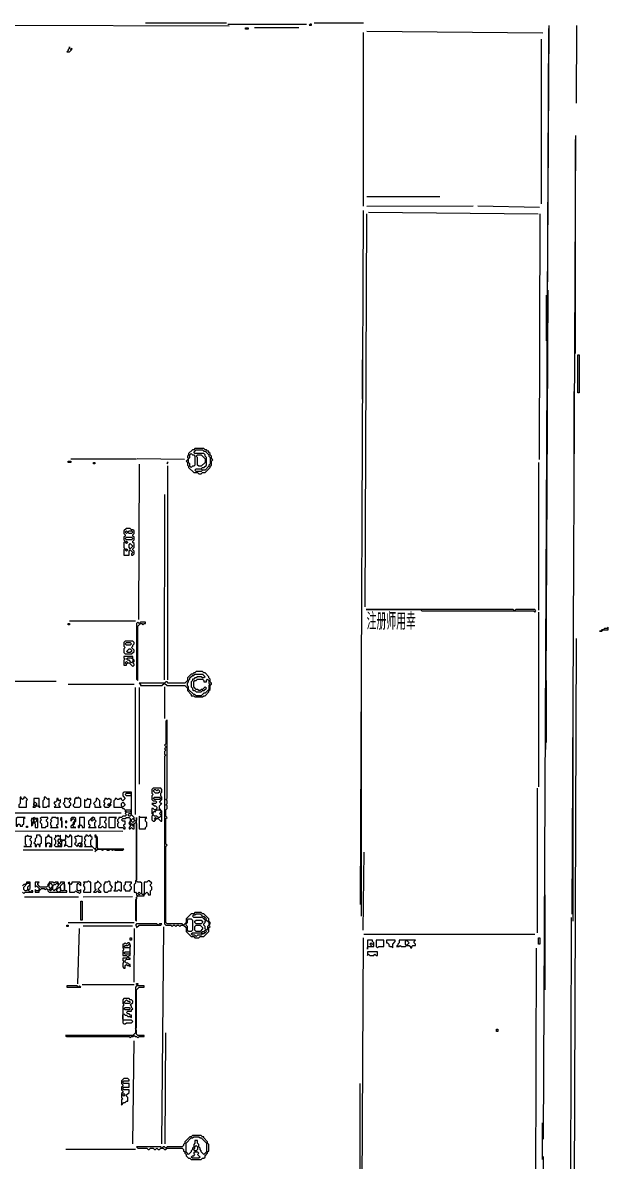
# Model space of a CAD drawing. Extents: x 10 to 1971, y 11 to 1392.
# Drawn here: x 1509 to 1971, y 473 to 1371 of the extents above; entities that cross this region are included whole.
import ezdxf

# ---------------------------------------------------------------- set-up
doc = ezdxf.new("R2010")
doc.units = 0
for name, color, linetype, lineweight in [('OCR_TEXT', 6, 'Continuous', 0), ('TEXT_FALLBACK_OUTLINE', 2, 'Continuous', 0), ('TRACE_CURVE', 6, 'Continuous', 0), ('TRACE_STRAIGHT', 5, 'Continuous', 0), ('TRACE_TEXT_SYMBOL', 6, 'Continuous', 0)]:
    doc.layers.add(name, color=color, linetype=linetype, lineweight=lineweight)
doc.styles.add('wqy-unicode', font='wqy-unicode.lff')

msp = doc.modelspace()

# ---------------------------------------------------------------- linework, layer by layer
at = {"layer": 'TEXT_FALLBACK_OUTLINE', "color": 2}
for points in [[(1591, 972), (1589, 970), (1589, 968), (1590, 967), (1590, 966), (1589, 965), (1589, 963), (1590, 962), (1589, 961), (1589, 957), (1590, 956), (1589, 955), (1589, 951), (1593, 951), (1593, 954), (1594, 955), (1596, 953), (1595, 952), (1595, 951), (1596, 951), (1597, 952), (1597, 954), (1596, 955), (1596, 956), (1597, 957), (1597, 960), (1596, 961), (1596, 962), (1597, 963), (1597, 965), (1596, 966), (1596, 967), (1597, 968), (1597, 970), (1596, 971), (1595, 971), (1594, 972)], [(1590, 969), (1591, 970), (1592, 969), (1591, 968)], [(1590, 964), (1591, 965), (1595, 965), (1596, 964), (1595, 963), (1591, 963)], [(1590, 961), (1591, 962), (1592, 961), (1591, 960)], [(1592, 969), (1593, 970), (1595, 970), (1596, 969), (1595, 968), (1593, 968)], [(1590, 955), (1591, 956), (1592, 955), (1591, 954)], [(1593, 959), (1594, 960), (1596, 958), (1594, 956), (1593, 957)], [(1590, 883), (1589, 882), (1589, 879), (1590, 878), (1589, 877), (1589, 874), (1590, 873), (1595, 873), (1597, 875), (1597, 876), (1595, 878), (1596, 879), (1596, 880), (1597, 881), (1597, 882), (1596, 883)], [(1590, 881), (1591, 882), (1594, 882), (1595, 881), (1594, 880), (1591, 880)], [(1593, 877), (1594, 877), (1595, 876), (1595, 875), (1594, 874), (1592, 874), (1591, 875)], [(1589, 871), (1589, 870), (1590, 869), (1589, 868), (1589, 864), (1591, 864), (1591, 865), (1592, 866), (1593, 866), (1596, 863), (1597, 864), (1597, 865), (1596, 866), (1597, 867), (1597, 868), (1596, 869), (1596, 871)], [(1590, 866), (1591, 867), (1592, 866), (1591, 865)], [(1591, 869), (1592, 870), (1595, 870), (1596, 869), (1596, 867), (1595, 866), (1593, 868), (1592, 868)], [(1507, 760), (1507, 755), (1506, 754), (1506, 752), (1512, 752), (1512, 757), (1513, 758), (1511, 760), (1510, 760), (1510, 759), (1509, 758), (1508, 759), (1508, 760)], [(1518, 759), (1518, 753), (1517, 752), (1519, 752), (1520, 753), (1521, 753), (1522, 752), (1523, 752), (1522, 753), (1522, 759)], [(1518, 755), (1519, 756), (1520, 755), (1520, 754), (1519, 753), (1518, 754)], [(1526, 760), (1526, 758), (1525, 757), (1525, 752), (1528, 752), (1529, 753), (1530, 752), (1530, 759), (1529, 758), (1527, 760)], [(1536, 759), (1536, 757), (1535, 756), (1534, 756), (1534, 755), (1535, 754), (1535, 753), (1534, 752), (1539, 752), (1538, 753), (1538, 755), (1539, 756), (1539, 758), (1538, 757), (1537, 758), (1537, 759)], [(1542, 759), (1542, 756), (1541, 755), (1542, 754), (1542, 753), (1543, 752), (1546, 752), (1546, 753), (1547, 754), (1547, 755), (1546, 756), (1546, 757), (1547, 758), (1547, 759), (1546, 759), (1545, 758), (1544, 759)], [(1551, 760), (1551, 759), (1550, 758), (1550, 755), (1549, 754), (1549, 753), (1550, 752), (1554, 752), (1555, 753), (1555, 758), (1553, 760), (1552, 759)], [(1560, 759), (1560, 758), (1559, 757), (1558, 758), (1558, 752), (1562, 752), (1562, 754), (1563, 755), (1563, 758), (1561, 758)], [(1567, 759), (1567, 757), (1565, 755), (1566, 754), (1566, 752), (1571, 752), (1570, 753), (1570, 757), (1568, 759)], [(1574, 759), (1574, 758), (1573, 757), (1573, 756), (1574, 755), (1573, 754), (1573, 753), (1574, 752), (1577, 752), (1579, 754), (1578, 755), (1579, 756), (1579, 758), (1578, 758), (1577, 759), (1576, 758), (1575, 759)], [(1576, 754), (1577, 755), (1578, 754), (1577, 753)], [(1505, 744), (1504, 743), (1504, 737), (1505, 737), (1505, 738), (1506, 739), (1507, 738), (1507, 737), (1509, 737), (1509, 738), (1510, 739), (1510, 743), (1511, 744)], [(1512, 737), (1513, 737), (1513, 736), (1512, 736)], [(1518, 744), (1517, 743), (1516, 743), (1516, 737), (1517, 738), (1517, 739), (1518, 740), (1519, 739), (1519, 736), (1521, 736), (1521, 743), (1519, 743)], [(1516, 742), (1517, 743), (1518, 742), (1518, 741), (1517, 740), (1516, 741)], [(1518, 742), (1519, 743), (1520, 742), (1520, 741), (1519, 740), (1518, 741)], [(1524, 744), (1523, 743), (1524, 742), (1523, 741), (1523, 740), (1524, 739), (1524, 736), (1527, 736), (1528, 737), (1529, 737), (1529, 740), (1528, 741), (1528, 742), (1529, 743), (1529, 744)], [(1532, 744), (1532, 743), (1531, 742), (1532, 741), (1531, 740), (1531, 738), (1532, 737), (1531, 736), (1537, 736), (1536, 737), (1536, 738), (1537, 739), (1537, 744), (1536, 743), (1535, 744)], [(1540, 744), (1539, 743), (1539, 742), (1540, 741), (1540, 736)], [(1543, 741), (1543, 740), (1544, 740), (1544, 741)], [(1543, 737), (1543, 736), (1544, 736)], [(1548, 744), (1547, 743), (1547, 741), (1549, 743), (1550, 742), (1550, 741), (1549, 740), (1549, 739), (1547, 737), (1547, 736), (1551, 736), (1550, 736), (1549, 737), (1549, 738), (1550, 739), (1550, 740), (1551, 741), (1551, 743), (1550, 744)], [(1554, 744), (1554, 738), (1553, 737), (1553, 736), (1554, 736), (1554, 737), (1555, 738), (1556, 737), (1556, 736), (1558, 736), (1558, 744)], [(1564, 744), (1561, 741), (1561, 739), (1562, 738), (1562, 737), (1561, 736), (1567, 736), (1566, 737), (1566, 740), (1567, 741), (1566, 742), (1566, 743), (1565, 744)], [(1563, 742), (1564, 743), (1565, 742), (1564, 741)], [(1570, 744), (1570, 738), (1569, 737), (1569, 736), (1571, 736), (1572, 737), (1573, 736), (1575, 736), (1575, 739), (1574, 740), (1574, 741), (1575, 742), (1575, 744)], [(1577, 744), (1577, 736), (1582, 736), (1582, 743), (1583, 744)], [(1601, 745), (1601, 735), (1606, 735), (1606, 736), (1607, 737), (1607, 740), (1606, 741), (1606, 743), (1607, 744), (1602, 744)], [(1513, 730), (1512, 729), (1511, 729), (1511, 723), (1512, 722), (1511, 721), (1510, 721), (1516, 721), (1515, 722), (1516, 723), (1516, 725), (1515, 726), (1515, 727), (1516, 728), (1516, 729), (1514, 729)], [(1520, 730), (1520, 728), (1519, 727), (1519, 725), (1518, 724), (1519, 723), (1519, 721), (1520, 721), (1520, 722), (1521, 723), (1522, 722), (1522, 721), (1523, 721), (1523, 723), (1524, 724), (1524, 728), (1523, 729), (1523, 730)], [(1529, 730), (1529, 729), (1528, 728), (1527, 728), (1527, 721), (1528, 721), (1528, 723), (1529, 724), (1530, 724), (1531, 723), (1531, 722), (1530, 721), (1532, 721), (1532, 728), (1531, 728), (1530, 729), (1530, 730)], [(1535, 730), (1535, 728), (1534, 727), (1535, 726), (1535, 723), (1534, 722), (1535, 721), (1540, 721), (1540, 725), (1541, 726), (1542, 726), (1543, 725), (1543, 723), (1542, 722), (1542, 721), (1543, 722), (1544, 722), (1545, 721), (1548, 721), (1548, 729), (1547, 730), (1546, 730), (1546, 729), (1545, 728), (1543, 730), (1543, 727), (1542, 726), (1540, 726), (1539, 727), (1539, 730), (1538, 729), (1537, 730), (1536, 729)], [(1553, 730), (1552, 729), (1551, 729), (1550, 728), (1551, 727), (1551, 724), (1550, 723), (1552, 721), (1553, 722), (1554, 721), (1556, 721), (1556, 723), (1555, 724), (1556, 725), (1556, 729), (1554, 729)], [(1559, 730), (1559, 729), (1558, 728), (1558, 727), (1559, 726), (1558, 725), (1558, 723), (1559, 722), (1558, 721), (1564, 721), (1567, 718), (1566, 717), (1568, 719), (1571, 719), (1572, 718), (1573, 719), (1575, 719), (1576, 718), (1577, 718), (1578, 719), (1579, 719), (1580, 718), (1581, 719), (1582, 718), (1588, 718), (1589, 719), (1569, 719), (1568, 720), (1568, 728), (1567, 729), (1567, 730), (1566, 730), (1566, 729), (1567, 728), (1567, 720), (1566, 719), (1563, 722), (1563, 726), (1564, 727), (1564, 728), (1563, 729), (1563, 730), (1562, 730), (1561, 729), (1560, 730)], [(1537, 726), (1538, 727), (1539, 726), (1539, 725), (1538, 724), (1537, 725)], [(1537, 723), (1538, 724), (1539, 723), (1539, 722), (1538, 721), (1537, 722)], [(1553, 723), (1554, 724), (1555, 723), (1555, 722), (1554, 721), (1553, 722)], [(1513, 692), (1514, 692), (1515, 691), (1513, 689), (1513, 687), (1512, 686), (1511, 686), (1510, 687), (1510, 689)], [(1519, 693), (1519, 689), (1520, 690), (1522, 688), (1522, 687), (1521, 686), (1520, 686), (1519, 687), (1519, 685), (1522, 685), (1522, 686), (1524, 688), (1526, 688), (1527, 687), (1528, 688), (1529, 687), (1529, 686), (1530, 685), (1544, 685), (1544, 686), (1543, 686), (1542, 687), (1542, 693), (1539, 693), (1539, 692), (1538, 691), (1537, 692), (1537, 693), (1535, 693), (1534, 692), (1533, 693), (1530, 693), (1530, 692), (1529, 691), (1529, 690), (1528, 689), (1523, 689), (1521, 691), (1521, 692), (1522, 693)], [(1530, 691), (1531, 692), (1533, 690), (1531, 688), (1530, 689)], [(1535, 691), (1536, 692), (1537, 691), (1537, 690), (1536, 689), (1536, 688), (1534, 686), (1533, 687), (1533, 690), (1534, 691)], [(1541, 692), (1542, 691), (1542, 687), (1541, 686), (1540, 686), (1539, 687), (1539, 690)], [(1546, 693), (1545, 692), (1546, 691), (1546, 685), (1550, 685), (1551, 686), (1552, 685), (1553, 685), (1554, 684), (1555, 685), (1555, 687), (1554, 686), (1553, 686), (1552, 687), (1552, 691), (1553, 692), (1555, 690), (1555, 692), (1554, 693), (1548, 693), (1548, 692), (1547, 691), (1546, 692)], [(1561, 694), (1560, 693), (1557, 693), (1558, 692), (1557, 691), (1557, 690), (1558, 689), (1558, 687), (1557, 686), (1557, 685), (1563, 685), (1563, 693), (1562, 693)], [(1568, 694), (1568, 693), (1567, 692), (1566, 692), (1566, 688), (1567, 687), (1565, 685), (1567, 685), (1568, 686), (1569, 685), (1571, 685), (1569, 687), (1569, 688), (1571, 690), (1571, 691)], [(1577, 694), (1576, 693), (1574, 693), (1574, 692), (1573, 691), (1573, 686), (1574, 685), (1576, 685), (1577, 686), (1579, 686), (1579, 688), (1580, 689), (1578, 691), (1578, 693)], [(1584, 694), (1584, 693), (1583, 692), (1582, 693), (1582, 687), (1581, 686), (1584, 686), (1585, 687), (1586, 686), (1587, 686), (1587, 692), (1586, 693), (1585, 693)], [(1590, 693), (1590, 691), (1589, 690), (1589, 688), (1590, 687), (1590, 686), (1594, 686), (1594, 687), (1595, 688), (1595, 689), (1594, 690), (1594, 691), (1595, 692), (1595, 693)], [(1530, 687), (1531, 688), (1532, 687), (1531, 686)], [(1538, 689), (1539, 688), (1539, 686), (1538, 685), (1537, 685), (1536, 686), (1536, 687)], [(1594, 649), (1595, 649), (1595, 647), (1594, 647)], [(1781, 647), (1781, 640), (1781, 641), (1782, 642), (1786, 642), (1786, 645), (1785, 646), (1785, 647)], [(1788, 647), (1788, 642), (1789, 641), (1790, 642), (1794, 642), (1794, 647)], [(1796, 647), (1796, 645), (1797, 645), (1798, 644), (1798, 643), (1799, 642), (1800, 642), (1801, 641), (1801, 644), (1803, 646), (1803, 647)], [(1806, 647), (1806, 645), (1805, 644), (1805, 643), (1804, 642), (1806, 642), (1807, 643), (1808, 642), (1811, 642), (1812, 643), (1814, 643), (1815, 642), (1815, 641), (1816, 641), (1816, 642), (1817, 643), (1819, 643), (1819, 644), (1818, 645), (1818, 646), (1819, 647)], [(1811, 646), (1812, 647), (1814, 645), (1812, 643), (1811, 644)], [(1590, 645), (1589, 644), (1588, 644), (1588, 641), (1589, 640), (1588, 639), (1588, 635), (1591, 635), (1592, 634), (1591, 633), (1588, 633), (1588, 631), (1589, 630), (1588, 629), (1588, 626), (1589, 625), (1590, 625), (1590, 627), (1591, 628), (1592, 627), (1593, 627), (1594, 626), (1594, 628), (1593, 628), (1592, 629), (1591, 629), (1590, 630), (1590, 631), (1591, 632), (1594, 632), (1594, 633), (1593, 633), (1592, 634), (1593, 635), (1594, 635), (1594, 644), (1593, 645), (1592, 645), (1591, 644)], [(1592, 643), (1593, 644), (1594, 643), (1594, 642), (1593, 641), (1590, 641), (1589, 642), (1590, 643)], [(1589, 637), (1590, 638), (1593, 638), (1594, 637), (1593, 636), (1590, 636)], [(1781, 638), (1781, 635), (1782, 636), (1783, 635), (1786, 635), (1787, 636), (1788, 635), (1789, 635), (1789, 638)], [(1783, 644), (1784, 645), (1785, 644), (1784, 643)], [(1589, 601), (1588, 600), (1588, 597), (1589, 596), (1588, 595), (1588, 582), (1589, 581), (1590, 581), (1591, 582), (1595, 582), (1596, 583), (1595, 584), (1589, 584), (1588, 585), (1588, 588), (1589, 589), (1590, 588), (1591, 588), (1592, 587), (1594, 587), (1595, 586), (1595, 588), (1594, 588), (1593, 589), (1592, 589), (1591, 590), (1592, 591), (1595, 591), (1595, 592), (1596, 593), (1595, 594), (1595, 595), (1594, 596), (1596, 598), (1596, 599), (1595, 600), (1594, 600), (1593, 601)], [(1591, 600), (1592, 599), (1593, 599), (1594, 598), (1593, 597), (1590, 597), (1589, 598)], [(1589, 593), (1590, 594), (1593, 594), (1594, 593), (1593, 592), (1590, 592)], [(1589, 538), (1587, 536), (1587, 534), (1588, 533), (1588, 532), (1587, 531), (1587, 529), (1588, 528), (1588, 527), (1587, 526), (1587, 523), (1588, 522), (1587, 521), (1587, 517), (1589, 519), (1590, 519), (1591, 520), (1592, 520), (1592, 523), (1591, 524), (1591, 525), (1593, 527), (1593, 529), (1589, 529), (1588, 530), (1589, 531), (1593, 531), (1593, 534), (1589, 534), (1588, 535), (1589, 536), (1593, 536), (1593, 537), (1592, 538)], [(1588, 525), (1589, 526), (1590, 525), (1589, 524)]]:
    msp.add_lwpolyline(points, close=True, dxfattribs=at)
msp.add_lwpolyline([(1509, 685), (1510, 684), (1511, 685), (1517, 685), (1517, 686), (1516, 686), (1515, 685), (1514, 686), (1514, 687), (1515, 688), (1515, 693), (1512, 693), (1512, 692), (1511, 691), (1510, 691), (1509, 690)], dxfattribs=at)
at = {"layer": 'TRACE_CURVE', "color": 6}
for points in [[(1623, 821), (1622, 820), (1622, 802), (1621, 801), (1622, 800), (1622, 799), (1621, 798), (1622, 797), (1621, 796), (1621, 794), (1622, 793), (1621, 792), (1621, 660), (1622, 659), (1626, 659), (1627, 658), (1628, 659), (1629, 659), (1630, 658), (1631, 659), (1632, 659), (1633, 658), (1634, 659), (1636, 659), (1638, 657), (1638, 654), (1642, 650), (1644, 650), (1645, 649), (1648, 649), (1649, 650), (1652, 650), (1656, 654), (1656, 657), (1657, 658), (1656, 659), (1657, 660), (1657, 661), (1656, 662), (1656, 664), (1652, 668), (1651, 668), (1650, 669), (1645, 669), (1644, 668), (1642, 668), (1638, 664), (1638, 661), (1636, 659), (1635, 660), (1623, 660), (1622, 661), (1622, 721), (1623, 722), (1622, 723), (1622, 743), (1623, 744), (1622, 745), (1622, 750), (1623, 751), (1623, 753), (1622, 754), (1623, 755), (1623, 757)], [(1623, 757), (1622, 758), (1623, 759), (1623, 821)], [(1589, 764), (1588, 763), (1588, 761), (1590, 759), (1588, 757), (1587, 758), (1587, 759), (1586, 759), (1585, 758), (1584, 758), (1583, 759), (1582, 759), (1582, 758), (1581, 757), (1581, 752), (1587, 752), (1588, 751), (1589, 751), (1590, 750), (1590, 749), (1591, 748), (1590, 747), (1591, 746), (1590, 745), (1588, 745), (1587, 744), (1585, 744), (1585, 743), (1584, 742), (1584, 741), (1585, 740), (1584, 739), (1584, 737), (1585, 736), (1588, 736), (1589, 735), (1590, 735), (1590, 736), (1589, 737), (1589, 738), (1590, 739), (1590, 741), (1588, 741), (1587, 742), (1588, 743), (1590, 743), (1591, 744), (1593, 744), (1594, 743), (1594, 741), (1593, 740), (1593, 739), (1594, 738), (1594, 737), (1593, 736), (1593, 735), (1594, 735), (1595, 736), (1596, 735), (1597, 735), (1597, 739), (1598, 740), (1599, 739), (1599, 695)], [(1599, 695), (1598, 694), (1598, 692), (1597, 691), (1597, 685), (1598, 685), (1599, 684), (1599, 683), (1600, 682), (1599, 681), (1599, 680), (1598, 679), (1598, 663), (1599, 662), (1599, 681), (1600, 682), (1605, 682), (1605, 683), (1607, 685), (1608, 684), (1608, 683), (1610, 683), (1610, 686), (1611, 687), (1611, 689), (1610, 690), (1610, 691), (1611, 692), (1609, 694), (1608, 694), (1607, 693), (1605, 693), (1605, 684), (1604, 683), (1603, 684), (1603, 692), (1602, 693), (1600, 693), (1599, 694), (1599, 744), (1599, 742), (1598, 741), (1597, 742), (1597, 744), (1595, 746), (1595, 764), (1589, 764)]]:
    msp.add_lwpolyline(points, dxfattribs=at)
for points in [[(1587, 755), (1588, 756), (1590, 754), (1588, 752), (1587, 753)], [(1590, 762), (1591, 763), (1594, 763), (1595, 762), (1594, 761), (1591, 761)], [(1590, 749), (1591, 750), (1594, 750), (1595, 749), (1594, 748), (1591, 748)], [(1592, 746), (1593, 747), (1594, 747), (1595, 746), (1594, 745), (1593, 745)], [(1593, 739), (1594, 740), (1595, 739), (1594, 738)], [(1595, 742), (1596, 743), (1597, 742), (1597, 741), (1596, 740), (1595, 741)], [(1595, 738), (1596, 739), (1597, 738), (1596, 737)], [(1600, 684), (1601, 685), (1602, 684), (1601, 683)], [(1645, 667), (1646, 668), (1649, 668), (1651, 666), (1650, 665), (1644, 665), (1643, 666), (1644, 667)], [(1651, 665), (1652, 666), (1653, 665), (1652, 664)], [(1652, 664), (1653, 665), (1654, 664), (1653, 663)], [(1639, 663), (1640, 664), (1642, 664), (1643, 663), (1643, 655), (1642, 654), (1640, 654), (1639, 655), (1639, 658), (1638, 659), (1638, 660), (1639, 661)], [(1645, 662), (1646, 663), (1650, 663), (1651, 662), (1651, 661), (1650, 660), (1646, 660), (1645, 661)], [(1645, 658), (1646, 659), (1649, 659), (1651, 657), (1651, 656), (1649, 654), (1646, 654), (1645, 655)], [(1653, 662), (1654, 663), (1656, 661), (1656, 659), (1655, 658), (1655, 656), (1654, 655), (1653, 656), (1653, 658), (1652, 659), (1652, 660), (1653, 661)], [(1642, 652), (1643, 653), (1650, 653), (1651, 652), (1650, 651), (1647, 651), (1646, 650), (1645, 651), (1643, 651)], [(1650, 653), (1651, 654), (1652, 654), (1653, 653), (1652, 652), (1651, 652)], [(1652, 654), (1653, 655), (1654, 654), (1653, 653)]]:
    msp.add_lwpolyline(points, close=True, dxfattribs=at)
at = {"layer": 'TRACE_STRAIGHT', "color": 5}
for p, q in [((1078.12, 1370.15), (1671.88, 1368.67)), ((1606, 1371), (1670, 1371)), ((1671, 1370), (1733, 1370)), ((1691.87, 1367.32), (1726.88, 1367.28)), ((1739, 1371), (1778, 1371)), ((1919.92, 490.12), (1924.07, 1366.38)), ((1923.16, 1143.88), (1924.36, 1368.89)), ((1945.99, 1307.62), (1946.12, 1368.87)), ((1777.84, 1226.37), (1778.01, 1363.4)), ((1780.62, 1364.32), (1919.37, 1363.09)), ((1918, 1358), (1918, 1228)), ((1942.51, 667.62), (1945.43, 1282.13)), ((1945, 1279), (1945, 1110)), ((1780.62, 1233.79), (1838.12, 1234.01)), ((1775.46, 675.37), (1777.91, 1222.87)), ((1780.62, 1226.29), (1864.37, 1226.42)), ((1868.13, 1226.59), (1916.91, 1225.51)), ((1779.38, 910.12), (1780.47, 1220.13)), ((1781.88, 1221.45), (1915.63, 1220.29)), ((1916.75, 1026.37), (1917.33, 1220.13)), ((1921.7, 797.61), (1923.54, 1160.1)), ((1922, 1156), (1922, 1120)), ((1777, 1105), (1777, 1074)), ((1944, 1080), (1944, 1021)), ((1547, 1027), (1599, 1027)), ((1599.36, 1027.15), (1636.88, 1026.77)), ((1916.09, 1024.13), (1916.1, 907.62)), ((1600.82, 900.12), (1601.14, 1022.63)), ((1623.56, 852.62), (1623.71, 1021.38)), ((1621, 852.62), (1621.26, 998.77)), ((1546, 899), (1598, 899)), ((1916, 906), (1916, 768)), ((1944.22, 376.38), (1946.1, 885.13)), ((1481.88, 851.56), (1535.63, 851.46)), ((1545, 849), (1597, 849)), ((1597.82, 846.37), (1597.96, 746.37)), ((1600.88, 846.38), (1600.9, 770.12)), ((1621, 847), (1621, 822)), ((1922, 852), (1922, 803)), ((1776, 844), (1776, 666)), ((1943, 831), (1943, 662)), ((1915, 767), (1915, 653)), ((1449.37, 747.55), (1586.88, 747.64)), ((1449.37, 733.6), (1588.13, 733.01)), ((1509.38, 718.44), (1564.38, 718.47)), ((1777.69, 655.11), (1778.5, 716.64)), ((1921, 683), (1921, 608)), ((1510.62, 681.38), (1553.13, 681.41)), ((1556.88, 681.39), (1595.63, 681.54)), ((1940.77, 151.37), (1942.13, 665.12)), ((1545, 661), (1597, 661)), ((1552.6, 612.64), (1553.99, 656.39)), ((1556.88, 658.39), (1595.62, 658.39)), ((1597.18, 613.87), (1597.26, 656.38)), ((1618.82, 486.38), (1620.43, 657.63)), ((1776.74, 400.12), (1777.91, 648.88)), ((1778.13, 651.72), (1913.13, 651.74)), ((1913.91, 400.13), (1914.34, 640.89)), ((1556, 612), (1597, 612)), ((1595.99, 486.37), (1596.96, 567.64)), ((1621.58, 486.37), (1622.04, 573.88)), ((1775, 534), (1775, 465)), ((1919, 503), (1919, 474)), ((1543.13, 482.28), (1598.13, 482.2)), ((1918.06, 43.86), (1919.89, 476.37))]:
    msp.add_line(p, q, dxfattribs=at)
at = {"layer": 'TRACE_TEXT_SYMBOL', "color": 6}
for points in [[(1685, 1367), (1687, 1367), (1687, 1366), (1685, 1366)], [(1736, 1370), (1735, 1369), (1737, 1369), (1737, 1370)], [(1546, 1352), (1546, 1351), (1545, 1350), (1545, 1349), (1544, 1348), (1546, 1348), (1548, 1350), (1548, 1351), (1547, 1350), (1546, 1351)], [(1947, 1109), (1948, 1109), (1948, 1079), (1947, 1079)], [(1645, 1035), (1644, 1034), (1643, 1034), (1640, 1031), (1640, 1030), (1639, 1029), (1639, 1028), (1640, 1027), (1638, 1025), (1639, 1024), (1639, 1022), (1640, 1021), (1640, 1020), (1644, 1016), (1647, 1016), (1648, 1015), (1650, 1015), (1651, 1016), (1653, 1016), (1657, 1020), (1657, 1021), (1658, 1022), (1658, 1025), (1659, 1026), (1658, 1027), (1658, 1029), (1657, 1030), (1657, 1031), (1656, 1032), (1656, 1033), (1655, 1033), (1654, 1034), (1653, 1034), (1652, 1035)], [(1646, 1034), (1651, 1034), (1652, 1033), (1653, 1033), (1656, 1030), (1656, 1029), (1657, 1028), (1657, 1023), (1656, 1022), (1656, 1021), (1653, 1018), (1651, 1018), (1650, 1019), (1651, 1020), (1652, 1020), (1654, 1022), (1654, 1028), (1653, 1029), (1653, 1030), (1652, 1031), (1645, 1031), (1644, 1032)], [(1545, 1025), (1547, 1025), (1547, 1024), (1545, 1024)], [(1641, 1030), (1642, 1031), (1643, 1030), (1644, 1030), (1645, 1029), (1645, 1022), (1644, 1021), (1643, 1021), (1642, 1020), (1641, 1021), (1641, 1023), (1640, 1024), (1640, 1027), (1641, 1028)], [(1646, 1029), (1647, 1030), (1650, 1030), (1653, 1027), (1653, 1024), (1650, 1021), (1648, 1021), (1647, 1022), (1647, 1028)], [(1565, 1024), (1566, 1024), (1566, 1023), (1565, 1023)], [(1623, 1024), (1623, 1023), (1624, 1024)], [(1645, 1018), (1646, 1019), (1650, 1019), (1651, 1018), (1650, 1017), (1646, 1017)], [(1780, 908), (1823, 908), (1824, 907), (1912, 907), (1913, 906), (1914, 907), (1913, 908), (1898, 908), (1897, 907), (1896, 908)], [(1545, 897), (1546, 897), (1546, 896), (1545, 896)], [(1600, 898), (1599, 897), (1599, 853), (1600, 852), (1600, 895), (1602, 897), (1603, 897), (1604, 896), (1605, 897), (1606, 897), (1606, 898), (1602, 898), (1601, 897)], [(1971, 894), (1970, 893), (1968, 893), (1967, 892), (1966, 892), (1965, 891), (1964, 891), (1966, 891), (1967, 892), (1971, 892)], [(1646, 859), (1645, 858), (1644, 858), (1643, 857), (1642, 857), (1639, 854), (1639, 852), (1637, 850), (1624, 850), (1623, 851), (1622, 851), (1621, 850), (1601, 850), (1602, 849), (1602, 848), (1619, 848), (1621, 850), (1623, 848), (1637, 848), (1639, 846), (1639, 844), (1642, 841), (1642, 840), (1644, 840), (1645, 839), (1651, 839), (1652, 840), (1653, 840), (1656, 843), (1656, 844), (1657, 845), (1657, 848), (1658, 849), (1658, 850), (1657, 851), (1657, 853), (1656, 854), (1656, 855), (1653, 858), (1652, 858), (1651, 859)], [(1644, 856), (1645, 857), (1651, 857), (1653, 855), (1652, 854), (1651, 854), (1650, 855), (1647, 855), (1646, 854), (1645, 854), (1644, 853), (1643, 853), (1643, 852), (1642, 851), (1642, 847), (1643, 846), (1643, 845), (1644, 844), (1645, 844), (1646, 843), (1650, 843), (1651, 844), (1652, 844), (1654, 846), (1653, 847), (1651, 845), (1650, 845), (1649, 844), (1648, 844), (1647, 845), (1646, 845), (1644, 847), (1644, 851), (1645, 852), (1646, 852), (1647, 853), (1651, 853), (1652, 852), (1652, 851), (1654, 851), (1654, 852), (1655, 853), (1656, 852), (1656, 850), (1657, 849), (1656, 848), (1656, 845), (1653, 842), (1652, 842), (1650, 840), (1646, 840), (1645, 841), (1644, 841), (1640, 845), (1640, 847), (1639, 848), (1639, 850), (1640, 851), (1640, 852), (1641, 853), (1641, 854), (1643, 856)], [(1612, 767), (1611, 766), (1611, 763), (1612, 762), (1611, 761), (1611, 758), (1612, 757), (1614, 757), (1615, 756), (1614, 755), (1611, 755), (1613, 753), (1614, 753), (1615, 752), (1615, 751), (1614, 750), (1613, 750), (1612, 751), (1611, 751), (1611, 747), (1612, 746), (1611, 745), (1611, 742), (1612, 741), (1613, 741), (1615, 743), (1616, 743), (1618, 741), (1619, 741), (1619, 749), (1617, 751), (1617, 753), (1619, 755), (1618, 755), (1617, 756), (1619, 758), (1619, 760), (1618, 761), (1618, 763), (1619, 764), (1619, 766), (1618, 767)], [(1612, 765), (1613, 766), (1614, 766), (1615, 765), (1616, 766), (1617, 765), (1617, 764), (1616, 763), (1614, 763)], [(1612, 759), (1613, 760), (1617, 760), (1618, 759), (1617, 758), (1613, 758)], [(1614, 749), (1615, 750), (1617, 750), (1618, 749), (1618, 748), (1617, 747), (1618, 746), (1618, 745), (1617, 744), (1616, 744), (1615, 745), (1613, 745), (1612, 746), (1612, 748), (1613, 749), (1614, 748)], [(1613, 743), (1614, 744), (1615, 743), (1614, 742)], [(1555, 678), (1556, 678), (1556, 663), (1555, 663)], [(1544, 659), (1545, 659), (1545, 658), (1544, 658)], [(1599, 660), (1598, 659), (1599, 658), (1599, 657), (1601, 659), (1618, 659), (1619, 660), (1617, 660), (1616, 659), (1615, 660)], [(1916, 649), (1917, 649), (1917, 644), (1916, 644)], [(1599, 611), (1598, 610), (1598, 574), (1596, 572), (1543, 572), (1544, 571), (1593, 571), (1594, 570), (1595, 571), (1596, 571), (1597, 572), (1598, 571), (1599, 571), (1600, 570), (1601, 571), (1605, 571), (1605, 572), (1600, 572), (1599, 573), (1599, 576), (1598, 577), (1599, 578), (1599, 608), (1601, 610), (1605, 610), (1605, 611)], [(1544, 611), (1544, 610), (1555, 610), (1554, 611), (1553, 610), (1552, 611)], [(1599, 613), (1600, 613), (1600, 612), (1599, 612)], [(1883, 577), (1884, 577), (1884, 575), (1883, 575)], [(1643, 493), (1642, 492), (1641, 492), (1637, 488), (1637, 487), (1636, 486), (1636, 485), (1635, 484), (1623, 484), (1622, 483), (1621, 484), (1620, 484), (1619, 483), (1618, 484), (1599, 484), (1600, 483), (1607, 483), (1608, 482), (1609, 482), (1610, 483), (1612, 483), (1613, 482), (1614, 482), (1615, 483), (1616, 482), (1617, 482), (1618, 483), (1620, 483), (1621, 482), (1622, 482), (1623, 483), (1635, 483), (1636, 482), (1636, 481), (1637, 480), (1637, 479), (1638, 478), (1638, 477), (1640, 475), (1641, 475), (1642, 474), (1650, 474), (1651, 475), (1652, 475), (1653, 476), (1653, 477), (1655, 479), (1655, 480), (1656, 481), (1656, 486), (1655, 487), (1655, 488), (1652, 491), (1652, 492), (1651, 492), (1650, 493)], [(1643, 491), (1644, 492), (1648, 492), (1649, 491), (1650, 491), (1654, 487), (1654, 480), (1652, 478), (1650, 480), (1650, 481), (1649, 482), (1649, 483), (1648, 484), (1648, 486), (1647, 487), (1647, 489), (1645, 489), (1645, 487), (1644, 486), (1644, 484), (1643, 483), (1643, 482), (1642, 481), (1642, 480), (1640, 478), (1638, 480), (1638, 487), (1642, 491)], [(1644, 479), (1645, 480), (1647, 480), (1648, 479), (1647, 478), (1649, 476), (1648, 475), (1643, 475), (1642, 476), (1643, 477), (1644, 477), (1645, 478)], [(1645, 484), (1646, 485), (1647, 484), (1647, 482), (1646, 481), (1645, 481), (1644, 482), (1645, 483)]]:
    msp.add_lwpolyline(points, close=True, dxfattribs=at)

# ---------------------------------------------------------------- texts
at = {"layer": 'OCR_TEXT', "color": 6, "style": 'wqy-unicode', "width": 0.47432}
msp.add_text('注册师用幸', height=11.7, dxfattribs=at).set_placement((1780.44, 893.35))

doc.saveas('drawing.dxf')
